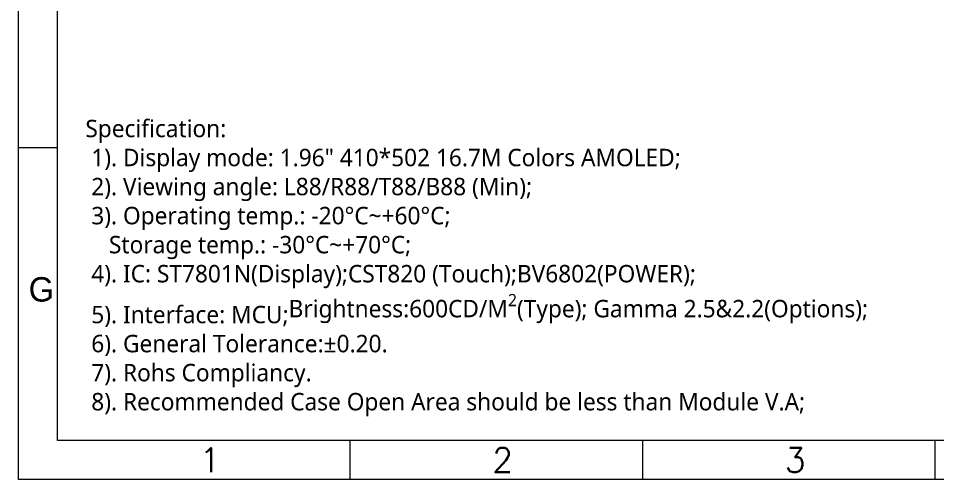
# Model space of a CAD drawing. Header units: millimetres. Extents: x 1845 to 2650, y -178 to 579.
# Drawn here: x 1845.1 to 1920.8, y 193.6 to 231.6 of the extents above; entities that cross this region are included whole.
import ezdxf

# ---------------------------------------------------------------- set-up
doc = ezdxf.new("R2010")
doc.units = ezdxf.units.MM
doc.layers.add('图框', color=7, linetype='Continuous', lineweight=5)
doc.layers.add('图框 @ 1', color=7, linetype='Continuous', lineweight=5)
doc.styles.get("Standard").update_dxf_attribs({"font": 'txt', "bigfont": 'gbcbig.shx'})
doc.styles.add('汉字', font='')
doc.styles.get('汉字').set_extended_font_data('SimSun')

msp = doc.modelspace()

# ---------------------------------------------------------------- linework, layer by layer
at = {"layer": '图框', "color": 7, "linetype": 'ByBlock', "lineweight": 5, "ltscale": 0.55}
for p, q in [((1848.2708, 196.8571), (1848.2708, 365.8059)), ((1845.0527, 220.9922), (1848.2708, 220.9922)), ((2089.5914, 196.8571), (1848.2708, 196.8571)), ((1872.4029, 196.8571), (1872.4029, 193.6391)), ((1896.5349, 196.8571), (1896.5349, 193.6391)), ((1920.667, 196.8571), (1920.667, 193.6391))]:
    msp.add_line(p, q, dxfattribs=at)
msp.add_lwpolyline([(1845.0527, 369.0239), (2092.8095, 369.0239), (2092.8095, 193.6391), (1845.0527, 193.6391)], close=True, dxfattribs=at)

# ---------------------------------------------------------------- texts
at = {"layer": '图框', "color": 7, "linetype": 'ByBlock', "lineweight": 5, "ltscale": 0.55, "width": 3.423717, "attachment_point": 7}
for s, insert, char_height in [('{\\f\uffd0ￂﾼﾚￃ\ufff7\ufff3w|b0|i0|c134|p54;G}', (1845.9015, 208.2763), 2.011301), ('1', (1860.0058, 194.2451), 2.0113), ('2', (1884.1378, 194.2451), 2.0113), ('3', (1908.2699, 194.2451), 2.0113)]:
    msp.add_mtext(s, dxfattribs=dict(at, insert=insert, char_height=char_height))
at = {"layer": '图框 @ 1', "lineweight": 5, "insert": (1850.5822, 223.2806), "char_height": 1.4348154, "attachment_point": 1, "style": '汉字'}
msp.add_mtext('{\\fMicrosoft YaHei|b0|i0|c134|p34;\\C0;Specification:\\P 1). Display mode: 1.96" 410*502 16.7M Colors AMOLED;\\P 2). Viewing angle: L88/R88/T88/B88 (Min);\\P 3). Operating temp.: -20%%DC~+60%%DC; \\P    Storage temp.: -30%%DC~+70%%DC;\\P 4). IC: \\C1;ST7801N\\C0;(Display);\\C6;CST820\\C0; (Touch);BV6802(POWER);\\P 5). Interface: MCU;\\A1;\\C255;Brightness:600CD/M\\H0.7x;\\S2^ ;\\H1.429x;(Type); Gamma 2.5&2.2(Options);\\A0;\\C0;\\P 6). General Tolerance:%%P0.20.\\P 7). Rohs Compliancy.\\P 8). Recommended Case Open Area should be less than Module V.A;}', dxfattribs=at)

doc.saveas('drawing.dxf')
